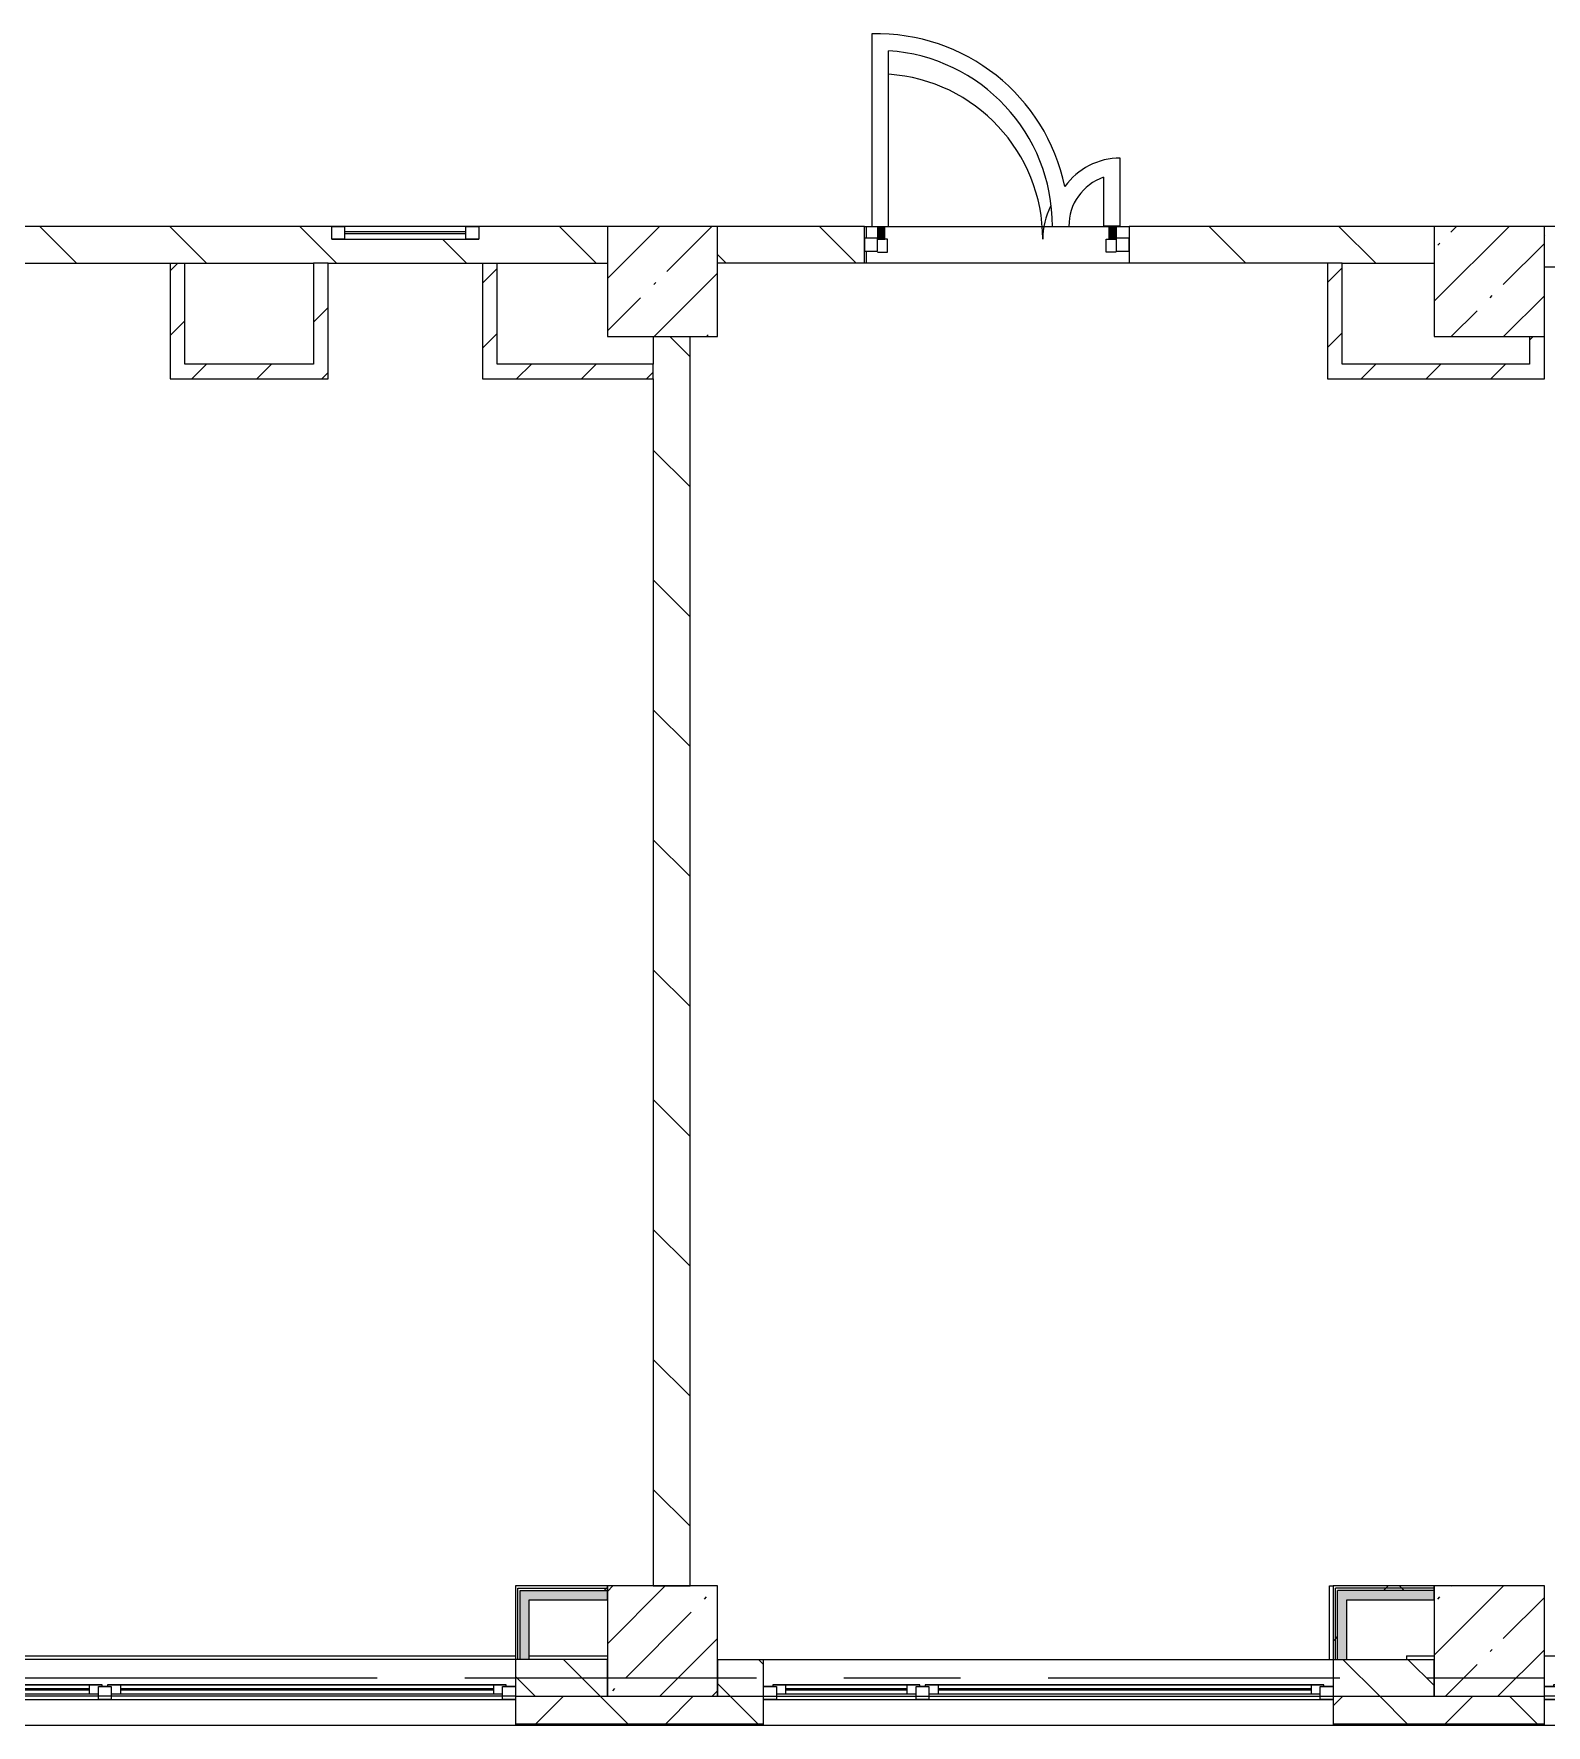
# Model space of a CAD drawing. Header units: millimetres. Extents: x 81094 to 272713, y -8553 to 29000.
# Drawn here: x 154741 to 162973, y -258 to 8948 of the extents above; entities that cross this region are included whole.
import ezdxf

# ---------------------------------------------------------------- set-up
doc = ezdxf.new("R2010")
doc.units = ezdxf.units.MM
doc.linetypes.add('Осевая', pattern=[3175, 635, -476.25, 1587.5, -476.25])
for name, color, linetype, lineweight, true_color in [('A-DETL-GENF-4', 7, 'Continuous', 5, 0xaaaaaa), ('A-DOOR-4', 7, 'Continuous', 5, 0xe2e2e2), ('A-DOOR-5', 7, 'Continuous', 5, 0xaaaaaa), ('A-FLOR-1', 7, 'Continuous', 5, 0xaaaaaa), ('I-WALL-1', 7, 'Continuous', 5, 0xe7e7e7), ('I-WALL-2', 7, 'Continuous', 9, 0xe7e7e7)]:
    doc.layers.add(name, color=color, linetype=linetype, lineweight=lineweight, true_color=true_color)
for name, color, linetype, lineweight in [('A-GLAZ-3', 7, 'Continuous', 5), ('A-GLAZ-CWMG-2', 7, 'Continuous', 5), ('A-WALL', 7, 'Continuous', 9), ('A-WALL-5', 7, 'Continuous', 5), ('I-WALL-3', 7, 'Continuous', 5), ('S-COLS-1', 7, 'Continuous', 5), ('Оси', 7, 'Continuous', 9), ('Оси-2', 7, 'Осевая', 9)]:
    doc.layers.add(name, color=color, linetype=linetype, lineweight=lineweight)
pattern_1 = [(135, (145702.9, 0), (-353.553, -353.553), [])]
pattern_2 = [(45, (145702.92, 0), (-176.7767, 176.7767), [])]
pattern_3 = [(135, (145702.92, 0), (-176.7767, -176.7767), [])]
pattern_4 = [(45, (145702.9, 0), (-285.123, 285.123), []), (45, (145988.04, 0), (-285.123, 285.123), [504.031, -100.806, 16.764, -84.042])]
pattern_5 = [(45, (145702.9, 0), (-530.33, 530.33), []), (135, (145702.9, 0), (-530.33, -530.33), [])]

# ---------------------------------------------------------------- blocks, each defined once
blk = doc.blocks.new('120_Окно_СКБ_2Ст - 120_Окно_СКБ_2Ст 3100х2500 _мал_створка слева_ 2-22446355-2_7_3_птичка')
at = {"layer": 'A-GLAZ-3'}
for p, q in [((-1550, -127), (-1550, -57)), ((-1550, -57), (-1480, -57)), ((1550, -57), (-1550, -57)), ((-1480, -57), (-1480, -127)), ((650, -87), (-1480, -87)), ((-1480, -87), (-1480, -127)), ((-1430, -137), (-1430, -87)), ((600, -137), (600, -87)), ((650, -127), (650, -57)), ((650, -57), (720, -57)), ((650, -127), (650, -87)), ((720, -57), (720, -127)), ((1480, -87), (720, -87)), ((720, -87), (720, -127)), ((770, -137), (770, -87)), ((1430, -137), (1430, -87)), ((1480, -127), (1480, -57)), ((1480, -57), (1550, -57)), ((1480, -127), (1480, -87)), ((1550, -57), (1550, -127)), ((-1480, -127), (-1550, -127)), ((-1550, -127), (-1500, -127)), ((-1480, -127), (-1500, -127)), ((-1500, -127), (-1500, -137)), ((-1500, -137), (670, -137)), ((670, -137), (-1500, -137)), ((-1430, -107), (600, -107)), ((600, -117), (-1430, -117)), ((720, -127), (650, -127)), ((670, -127), (650, -127)), ((670, -127), (700, -127)), ((670, -137), (670, -127)), ((720, -127), (700, -127)), ((700, -127), (700, -137)), ((700, -137), (1500, -137)), ((1500, -137), (700, -137)), ((770, -107), (1430, -107)), ((1430, -117), (770, -117)), ((1550, -127), (1480, -127)), ((1500, -127), (1480, -127)), ((1500, -127), (1550, -127)), ((1500, -137), (1500, -127))]:
    blk.add_line(p, q, dxfattribs=at)
blk = doc.blocks.new('120_Окно_СКБ_1Ст - 120_Окно_СКБ_1Ст 900х2500_h_-22445987-2_7_3_птичка')
at = {"layer": 'A-GLAZ-3'}
for p, q in [((-450, -127), (-450, -57)), ((-450, -57), (-380, -57)), ((450, -57), (-450, -57)), ((-380, -57), (-380, -127)), ((380, -87), (-380, -87)), ((-380, -87), (-380, -127)), ((-330, -137), (-330, -87)), ((330, -137), (330, -87)), ((380, -127), (380, -57)), ((380, -57), (450, -57)), ((380, -127), (380, -87)), ((450, -57), (450, -127)), ((-380, -127), (-450, -127)), ((-450, -127), (-400, -127)), ((-380, -127), (-400, -127)), ((-400, -127), (-400, -137)), ((-400, -137), (400, -137)), ((400, -137), (-400, -137)), ((-330, -107), (330, -107)), ((330, -117), (-330, -117)), ((450, -127), (380, -127)), ((400, -127), (380, -127)), ((400, -127), (450, -127)), ((400, -137), (400, -127))]:
    blk.add_line(p, q, dxfattribs=at)
blk = doc.blocks.new('BSC_Колонна _Прямоугольная - 600х600-20441433-2_7_3_птичка')
at = {"layer": 'S-COLS-1'}
h = blk.add_hatch(dxfattribs=at)
h.set_pattern_fill('FP_179', color=256, style=0, pattern_type=2)
h.set_pattern_definition([(45, (-12460, -7600), (-285.123, 285.123), []), (45, (-12174.88, -7600), (-285.123, 285.123), [504.031, -100.806, 16.764, -84.042])])
h.paths.add_polyline_path([(-300, -300), (300, -300), (300, 300), (-300, 300), (-300, 150.3)])
for p, q in [((300, 300), (-300, 300)), ((-300, 300), (-300, -300)), ((300, -300), (300, 300)), ((-300, -300), (300, -300))]:
    blk.add_line(p, q, dxfattribs=at)
blk = doc.blocks.new('BSC_Колонна _Прямоугольная - 600х600-V160-2_7_3_птичка')
at = {"layer": 'S-COLS-1'}
h = blk.add_hatch(dxfattribs=at)
h.set_pattern_fill('FP_180', color=256, style=0, pattern_type=2)
h.set_pattern_definition([(45, (-16960, -7600), (-285.123, 285.123), []), (45, (-16674.88, -7600), (-285.123, 285.123), [504.031, -100.806, 16.764, -84.042])])
h.paths.add_polyline_path([(-300, -300), (300, -300), (300, 300), (-300, 300), (-300, 150.3)])
for p, q in [((300, 300), (-300, 300)), ((-300, 300), (-300, -300)), ((300, -300), (300, 300)), ((-300, -300), (300, -300))]:
    blk.add_line(p, q, dxfattribs=at)
blk = doc.blocks.new('120_Окно_СКБ_1Ст - 120_Окно_СКБ_1Ст 400х800 EI30-24230873-2_7_3_птичка')
at = {"layer": 'A-GLAZ-3'}
for p, q in [((-400, 30), (-400, 100)), ((-400, 100), (-330, 100)), ((400, 100), (-400, 100)), ((-330, 100), (-330, 30)), ((330, 30), (330, 100)), ((330, 100), (400, 100)), ((400, 100), (400, 30)), ((-330, 30), (-400, 30)), ((-400, 30), (400, 30)), ((330, 70), (-330, 70)), ((330, 60), (-330, 60)), ((400, 30), (330, 30))]:
    blk.add_line(p, q, dxfattribs=at)
blk = doc.blocks.new('Прямоугольный импост - 50 x 70 мм-31927764-2_7_3_птичка')
at = {"layer": 'A-GLAZ-CWMG-2'}
for p, q in [((-70, 35), (0, 35)), ((-70, -35), (-70, 35)), ((0, 35), (0, -35)), ((0, -35), (-70, -35))]:
    blk.add_line(p, q, dxfattribs=at)
blk = doc.blocks.new('Дверь_Витражная_остекление_ - ДВН_ДАО_Главный вход_1200 в свету Д-22 _п_-31928779-2_7_3_птичка')
at = {"layer": 'A-DOOR-4'}
for points in [[(-610, 30), (-610, 100), (-650, 100), (-650, 30)], [(650, 30), (650, 103), (610, 103), (610, 30)]]:
    blk.add_hatch(color=256, dxfattribs=at).paths.add_polyline_path(points)
at = {"layer": 'A-DETL-GENF-4'}
for p, q in [((-650, 100), (-650, 35)), ((-610, 30), (-610, 100)), ((610, 103), (610, 30)), ((650, 35), (650, 103)), ((-650, 30), (-610, 30)), ((-595, 30), (-650, 30)), ((-595, -40), (-595, 30)), ((595, -40), (595, 30)), ((595, 30), (650, 30)), ((610, 30), (650, 30)), ((-650, -40), (-595, -40)), ((650, -40), (595, -40))]:
    blk.add_line(p, q, dxfattribs=at)
at = {"layer": 'A-DOOR-5'}
for p, q in [((-650, 100), (-650, 35)), ((650, 103), (650, 35))]:
    blk.add_line(p, q, dxfattribs=at)
for centre, radius, start, end in [((-650, 30), 900, 360, 86.09721), ((650, 30), 400, 153.34415, 180)]:
    blk.add_arc(centre, radius, start, end, dxfattribs=at)
blk = doc.blocks.new('Прямоугольный импост - 50 x 70 мм-31701779-2_7_3_птичка')
at = {"layer": 'A-GLAZ-CWMG-2'}
for p, q in [((0, 35), (-70, 35)), ((-70, 35), (-70, -35)), ((0, -35), (0, 35)), ((-70, -35), (0, -35))]:
    blk.add_line(p, q, dxfattribs=at)

msp = doc.modelspace()

# ---------------------------------------------------------------- hatches: boundary and pattern name
at = {"layer": 'A-WALL-5'}
h = msp.add_hatch(dxfattribs=at)
h.set_pattern_fill('FP_87', color=256, style=0, pattern_type=2)
h.set_pattern_definition(pattern_3)
h.paths.add_polyline_path([(150332.9, -100), (154262.9, -100), (154262.9, 100), (150332.9, 100)])
h.paths.add_polyline_path([(157545, -100), (157862.9, -100), (157862.9, 100), (157362.9, 100), (157362.9, -100)])
h = msp.add_hatch(dxfattribs=at)
h.set_pattern_fill('FP_87', color=256, style=0, pattern_type=2)
h.set_pattern_definition(pattern_3)
h.paths.add_polyline_path([(162182.6, -100), (162362.9, -100), (162362.9, 100), (161812.9, 100), (161812.9, -100)])
h.paths.add_polyline_path([(158712.9, -100), (158712.9, 100), (158462.9, 100), (158462.9, -100), (158472.5, -100)])
h = msp.add_hatch(dxfattribs=at)
h.set_pattern_fill('FP_77', color=256, style=0, pattern_type=2)
h.set_pattern_definition([(45, (145702.9, 0), (-353.5534, 353.5534), []), (135, (145702.9, 0), (-353.5534, -353.5534), [])])
h.paths.add_polyline_path([(221402.9, -250), (221402.9, -100), (217262.9, -100), (217262.9, -250), (220616.3, -250)])
h.paths.add_polyline_path([(215051.2, -250), (216362.9, -250), (216362.9, -100), (212762.9, -100), (212762.9, -250), (213196.2, -250)])
h.paths.add_polyline_path([(207631.1, -250), (207762.9, -250), (207762.9, -100), (206612.9, -100), (206612.9, -250), (206703.5, -250)])
h.paths.add_polyline_path([(202612.9, -250), (202862.9, -250), (202862.9, -100), (202112.9, -100), (202112.9, -250), (202529.7, -250)])
h.paths.add_polyline_path([(204512.9, -250), (204512.9, -100), (203762.9, -100), (203762.9, -250), (203921, -250)])
h.paths.add_polyline_path([(210862.9, -250), (211862.9, -250), (211862.9, -100), (210862.9, -100)])
h.paths.add_polyline_path([(199012.9, -250), (199012.9, -100), (197612.9, -100), (197612.9, -250), (198355.9, -250)])
h.paths.add_polyline_path([(194512.9, -250), (194512.9, -100), (193112.9, -100), (193112.9, -250), (193718.3, -250)])
h.paths.add_polyline_path([(190935.7, -250), (191012.9, -250), (191012.9, -100), (190639.2, -100), (190639.2, -250)])
h.paths.add_polyline_path([(189112.9, -250), (189739.2, -250), (189739.2, -100), (188362.9, -100), (188362.9, -250), (189080.7, -250)])
h.paths.add_polyline_path([(181592.9, -250), (181592.9, -100), (180472.9, -100), (180472.9, -250), (181196.7, -250)])
h.paths.add_polyline_path([(184742.9, -250), (185262.9, -250), (185262.9, -100), (183692.9, -100), (183692.9, -250), (184443.1, -250)])
h.paths.add_polyline_path([(178877.9, -250), (179572.9, -250), (179572.9, -100), (178712.9, -100), (178712.9, -250)])
h.paths.add_polyline_path([(176559.1, -250), (176612.9, -250), (176612.9, -100), (174912.7, -100), (174912.7, -250), (176095.4, -250)])
h.paths.add_polyline_path([(167747.7, -250), (168412.9, -250), (168412.9, -100), (167312.9, -100), (167312.9, -250)])
h.paths.add_polyline_path([(162182.6, -250), (162962.9, -250), (162962.9, -100), (161812.9, -100), (161812.9, -250)])
h.paths.add_polyline_path([(163862.9, -250), (164512.9, -250), (164512.9, -100), (163862.9, -100)])
h.paths.add_polyline_path([(170512.9, -250), (172112.7, -250), (172112.7, -100), (170512.9, -100)])
h.paths.add_polyline_path([(154262.9, -250), (154262.9, -100), (150332.9, -100), (150332.9, -250), (153834.9, -250)])
h.paths.add_polyline_path([(148269.8, -250), (149432.9, -250), (149432.9, -100), (145442.9, -100), (145442.9, -250), (146414.7, -250)])
h.paths.add_polyline_path([(157362.9, -250), (158712.9, -250), (158712.9, -100), (157362.9, -100)])
at = {"layer": 'I-WALL-1'}
msp.add_hatch(color=256, dxfattribs=at).paths.add_polyline_path([(162362.9, 425), (162362.9, 475), (161887.9, 475), (161887.9, 425), (162182.6, 425)])
at = {"layer": 'I-WALL-2'}
for points in [[(157862.9, 425), (157862.9, 475), (157387.9, 475), (157387.9, 425), (157545, 425)], [(161837.9, 100), (161887.9, 100), (161887.9, 475), (161837.9, 475), (161837.9, 230.5)], [(157437.9, 100), (157437.9, 425), (157387.9, 425), (157387.9, 100)]]:
    msp.add_hatch(color=256, dxfattribs=at).paths.add_polyline_path(points)
at = {"layer": 'I-WALL-3'}
h = msp.add_hatch(dxfattribs=at)
h.set_pattern_fill('FP_88', color=256, style=0, pattern_type=2)
h.set_pattern_definition(pattern_1)
h.paths.add_polyline_path([(155689.9, 7700), (157862.9, 7700), (157862.9, 7900), (157162.9, 7900), (157162.9, 7830), (156362.9, 7830), (156362.9, 7900), (153962.9, 7900), (153962.9, 7700), (154762.4, 7700)])
h.paths.add_polyline_path([(158472.5, 7700), (159262.8, 7700), (159262.8, 7900), (158462.9, 7900), (158462.9, 7700)])
h.paths.add_polyline_path([(152232.9, 7700), (153362.9, 7700), (153362.9, 7900), (152232.9, 7900), (152232.9, 7750.3)])
h.paths.add_polyline_path([(162362.9, 7700), (162362.9, 7900), (160702.8, 7900), (160702.8, 7700), (161862.9, 7700)])
h.paths.add_polyline_path([(149432.9, 7700), (149732.9, 7700), (149732.9, 7900), (149432.9, 7900), (149432.9, 7750.3)])
h = msp.add_hatch(dxfattribs=at)
h.set_pattern_fill('FP_85', color=256, style=0, pattern_type=2)
h.set_pattern_definition(pattern_4)
h.paths.add_polyline_path([(167612.9, 7680), (167612.9, 7900), (165462.9, 7900), (165462.9, 7830), (164262.9, 7830), (164262.9, 7900), (162962.9, 7900), (162962.9, 7680), (166820.2, 7680)])
h = msp.add_hatch(dxfattribs=at)
h.set_pattern_fill('FP_89', color=256, style=0, pattern_type=2)
h.set_pattern_definition(pattern_2)
h.paths.add_polyline_path([(155562.9, 7070), (155562.9, 7700), (155482.9, 7700), (155482.9, 7070)])
h = msp.add_hatch(dxfattribs=at)
h.set_pattern_fill('FP_89', color=256, style=0, pattern_type=2)
h.set_pattern_definition(pattern_2)
h.paths.add_polyline_path([(156342.9, 7150), (156342.9, 7700), (156262.9, 7700), (156262.9, 7150)])
h = msp.add_hatch(dxfattribs=at)
h.set_pattern_fill('FP_89', color=256, style=0, pattern_type=2)
h.set_pattern_definition(pattern_2)
h.paths.add_polyline_path([(157262.9, 7070), (157262.9, 7700), (157182.9, 7700), (157182.9, 7070)])
h = msp.add_hatch(dxfattribs=at)
h.set_pattern_fill('FP_89', color=256, style=0, pattern_type=2)
h.set_pattern_definition(pattern_2)
h.paths.add_polyline_path([(161862.9, 7070), (161862.9, 7700), (161782.9, 7700), (161782.9, 7070)])
h = msp.add_hatch(dxfattribs=at)
h.set_pattern_fill('FP_88', color=256, style=0, pattern_type=2)
h.set_pattern_definition(pattern_1)
h.paths.add_polyline_path([(158112.9, 500), (158312.9, 500), (158312.9, 7300), (158112.9, 7300), (158112.9, 808.9)])
h = msp.add_hatch(dxfattribs=at)
h.set_pattern_fill('FP_89', color=256, style=0, pattern_type=2)
h.set_pattern_definition(pattern_2)
h.paths.add_polyline_path([(162962.9, 7150), (162962.9, 7300), (162882.9, 7300), (162882.9, 7150)])
h = msp.add_hatch(dxfattribs=at)
h.set_pattern_fill('FP_89', color=256, style=0, pattern_type=2)
h.set_pattern_definition(pattern_2)
h.paths.add_polyline_path([(155562.9, 7070), (156342.9, 7070), (156342.9, 7150), (155562.9, 7150)])
h = msp.add_hatch(dxfattribs=at)
h.set_pattern_fill('FP_89', color=256, style=0, pattern_type=2)
h.set_pattern_definition(pattern_2)
h.paths.add_polyline_path([(158112.9, 7070), (158112.9, 7150), (157262.9, 7150), (157262.9, 7070), (157545, 7070)])
h = msp.add_hatch(dxfattribs=at)
h.set_pattern_fill('FP_89', color=256, style=0, pattern_type=2)
h.set_pattern_definition(pattern_2)
h.paths.add_polyline_path([(161862.9, 7070), (162962.9, 7070), (162962.9, 7150), (161862.9, 7150)])
h = msp.add_hatch(dxfattribs=at)
h.set_pattern_fill('FP_189', color=256, style=0, pattern_type=2)
h.set_pattern_definition(pattern_5)
h.paths.add_polyline_path([(157862.9, 487.5), (157862.9, 500), (157362.9, 500), (157362.9, 487.5), (157545, 487.5)])
h = msp.add_hatch(dxfattribs=at)
h.set_pattern_fill('FP_189', color=256, style=0, pattern_type=2)
h.set_pattern_definition(pattern_5)
h.paths.add_polyline_path([(157862.9, 475), (157862.9, 487.5), (157375.4, 487.5), (157375.4, 475), (157545, 475)])
h = msp.add_hatch(dxfattribs=at)
h.set_pattern_fill('FP_189', color=256, style=0, pattern_type=2)
h.set_pattern_definition(pattern_5)
h.paths.add_polyline_path([(161812.9, 100), (161825.4, 100), (161825.4, 500), (161812.9, 500), (161812.9, 230.5)])
h = msp.add_hatch(dxfattribs=at)
h.set_pattern_fill('FP_189', color=256, style=0, pattern_type=2)
h.set_pattern_definition(pattern_5)
h.paths.add_polyline_path([(161825.4, 487.5), (162362.9, 487.5), (162362.9, 500), (161825.4, 500)])
h = msp.add_hatch(dxfattribs=at)
h.set_pattern_fill('FP_189', color=256, style=0, pattern_type=2)
h.set_pattern_definition(pattern_5)
h.paths.add_polyline_path([(161825.4, 100), (161837.9, 100), (161837.9, 487.5), (161825.4, 487.5), (161825.4, 230.5)])
h = msp.add_hatch(dxfattribs=at)
h.set_pattern_fill('FP_189', color=256, style=0, pattern_type=2)
h.set_pattern_definition(pattern_5)
h.paths.add_polyline_path([(161837.9, 475), (162362.9, 475), (162362.9, 487.5), (161837.9, 487.5)])
at = {"layer": 'S-COLS-1'}
h = msp.add_hatch(dxfattribs=at)
h.set_pattern_fill('FP_85', color=256, style=0, pattern_type=2)
h.set_pattern_definition(pattern_4)
h.paths.add_polyline_path([(157862.9, -100), (158462.9, -100), (158462.9, 500), (157862.9, 500), (157862.9, 230.5)])
h = msp.add_hatch(dxfattribs=at)
h.set_pattern_fill('FP_85', color=256, style=0, pattern_type=2)
h.set_pattern_definition(pattern_4)
h.paths.add_polyline_path([(162362.9, -100), (162962.9, -100), (162962.9, 500), (162362.9, 500), (162362.9, 230.5)])

# ---------------------------------------------------------------- linework, layer by layer
at = {"layer": 'A-FLOR-1'}
for p, q in [((159303.1, 8947.6), (159303.1, 7900)), ((159393.1, 7900), (159393.1, 8855.9)), ((160654.2, 7903), (160654.2, 8272)), ((160564.2, 8167.1), (160564.2, 7903)), ((159262.8, 7900), (160702.8, 7900)), ((159272.2, 7900), (159272.2, 7835)), ((160564.2, 7903), (160654.2, 7903)), ((159272.2, 7765), (159272.2, 7700)), ((161792.9, 100), (161792.9, 500)), ((161792.9, 500), (161812.9, 500))]:
    msp.add_line(p, q, dxfattribs=at)
for centre, radius, start, end in [((159330.2, 7903), 1045, 11.78406, 91.48467), ((159330.2, 7903), 955, 359.82001, 86.22206), ((160654.2, 7903), 369, 90, 144.66492), ((160654.2, 7903), 279, 108.81906, 180.6161)]:
    msp.add_arc(centre, radius, start, end, dxfattribs=at)
at = {"layer": 'A-WALL'}
for p, q in [((156342.9, 7700), (156262.9, 7700)), ((161862.9, 7700), (161782.9, 7700)), ((158112.9, 7070), (158112.9, 7150)), ((157375.4, 487.5), (157862.9, 487.5)), ((157375.4, 100), (157375.4, 487.5)), ((157387.9, 475), (157862.9, 475)), ((157387.9, 100), (157387.9, 475)), ((161825.4, 100), (161825.4, 487.5)), ((162362.9, 487.5), (161825.4, 487.5)), ((161837.9, 100), (161837.9, 475)), ((162362.9, 475), (161837.9, 475)), ((157362.9, -100), (157862.9, -100)), ((158462.9, -100), (158712.9, -100)), ((161812.9, -100), (162362.9, -100)), ((157362.9, -250), (158712.9, -250)), ((157362.9, -253), (158712.9, -253)), ((161812.9, -250), (162962.9, -250)), ((161812.9, -253), (162962.9, -253))]:
    msp.add_line(p, q, dxfattribs=at)
at = {"layer": 'A-WALL-5'}
for p, q in [((157862.9, 100), (149432.9, 100)), ((157362.9, 100), (157362.9, -258)), ((157862.9, -100), (157862.9, 100)), ((158462.9, 100), (158462.9, -100)), ((158462.9, 100), (162362.9, 100)), ((158712.9, -258), (158712.9, 100)), ((161812.9, 100), (161812.9, -258)), ((162362.9, -100), (162362.9, 100)), ((157862.9, -100), (162962.9, -100)), ((162962.9, -258), (162962.9, -100)), ((145434.9, -258), (163862.9, -258))]:
    msp.add_line(p, q, dxfattribs=at)
at = {"layer": 'I-WALL-3'}
for p, q in [((156362.9, 7900), (153962.9, 7900)), ((157862.9, 7900), (157162.9, 7900)), ((159262.8, 7900), (158462.9, 7900)), ((159262.8, 7700), (159262.8, 7900)), ((162362.9, 7900), (160702.8, 7900)), ((160702.8, 7900), (160702.8, 7700)), ((164262.9, 7900), (162962.9, 7900)), ((154562.9, 7700), (156262.9, 7700)), ((155482.9, 7700), (155482.9, 7070)), ((155562.9, 7150), (155562.9, 7700)), ((156262.9, 7700), (156262.9, 7150)), ((156342.9, 7700), (157862.9, 7700)), ((156342.9, 7070), (156342.9, 7700)), ((157182.9, 7700), (157182.9, 7070)), ((157262.9, 7150), (157262.9, 7700)), ((161782.9, 7700), (158462.9, 7700)), ((161782.9, 7700), (161782.9, 7070)), ((161862.9, 7700), (162362.9, 7700)), ((161862.9, 7150), (161862.9, 7700)), ((162962.9, 7680), (166582.9, 7680)), ((158112.9, 7300), (158112.9, 7150)), ((158312.9, 500), (158312.9, 7300)), ((162882.9, 7300), (162882.9, 7150)), ((162962.9, 7070), (162962.9, 7300)), ((156262.9, 7150), (155562.9, 7150)), ((158112.9, 7150), (157262.9, 7150)), ((162882.9, 7150), (161862.9, 7150)), ((155482.9, 7070), (156342.9, 7070)), ((157182.9, 7070), (158112.9, 7070)), ((158112.9, 7070), (158112.9, 500)), ((161782.9, 7070), (162962.9, 7070)), ((157862.9, 500), (157362.9, 500)), ((157362.9, 500), (157362.9, 100)), ((157862.9, 425), (157862.9, 500)), ((158112.9, 500), (158312.9, 500)), ((161812.9, 500), (161812.9, 100)), ((162362.9, 500), (161812.9, 500)), ((162362.9, 425), (162362.9, 500)), ((157437.9, 425), (157862.9, 425)), ((157437.9, 100), (157437.9, 425)), ((161887.9, 100), (161887.9, 425)), ((161887.9, 425), (162362.9, 425)), ((153962.9, 120), (157362.9, 120)), ((157437.9, 120), (157862.9, 120)), ((162212.9, 120), (162362.9, 120)), ((162212.9, 120), (162212.9, 100)), ((162962.9, 120), (167612.9, 120)), ((157362.9, -100), (154262.9, -100)), ((163862.9, -100), (162962.9, -100))]:
    msp.add_line(p, q, dxfattribs=at)
at = {"layer": 'S-COLS-1'}
for p, q in [((158462.9, 500), (157862.9, 500)), ((157862.9, 500), (157862.9, -100)), ((158462.9, -100), (158462.9, 500)), ((162962.9, 500), (162362.9, 500)), ((162362.9, 500), (162362.9, -100)), ((162962.9, -100), (162962.9, 500)), ((157862.9, -100), (158462.9, -100)), ((162362.9, -100), (162962.9, -100))]:
    msp.add_line(p, q, dxfattribs=at)
at = {"layer": 'Оси'}
msp.add_line((143475.3, 0), (155975.3, 0), dxfattribs=at)
at = {"layer": 'Оси-2'}
msp.add_line((155975.3, 0), (171692.9, 0), dxfattribs=at)

# ---------------------------------------------------------------- block references
at = {"layer": 'A-DOOR-5'}
msp.add_blockref('Дверь_Витражная_остекление_ - ДВН_ДАО_Главный вход_1200 в свету Д-22 _п_-31928779-2_7_3_птичка', (159982.8, 7800), dxfattribs=at)
at = {"layer": 'A-GLAZ-3'}
msp.add_blockref('120_Окно_СКБ_1Ст - 120_Окно_СКБ_1Ст 400х800 EI30-24230873-2_7_3_птичка', (156762.9, 7800), dxfattribs=at)
at = {"layer": 'A-GLAZ-3', "rotation": 180}
for name, p in [('120_Окно_СКБ_2Ст - 120_Окно_СКБ_2Ст 3100х2500 _мал_створка слева_ 2-22446355-2_7_3_птичка', (155812.9, -175)), ('120_Окно_СКБ_2Ст - 120_Окно_СКБ_2Ст 3100х2500 _мал_створка слева_ 2-22446355-2_7_3_птичка', (160262.9, -175)), ('120_Окно_СКБ_1Ст - 120_Окно_СКБ_1Ст 900х2500_h_-22445987-2_7_3_птичка', (163412.9, -175))]:
    msp.add_blockref(name, p, dxfattribs=at)
at = {"layer": 'A-GLAZ-CWMG-2', "rotation": 180}
msp.add_blockref('Прямоугольный импост - 50 x 70 мм-31701779-2_7_3_птичка', (159262.8, 7800), dxfattribs=at)
at = {"layer": 'A-GLAZ-CWMG-2', "extrusion": (0, 0, -1), "rotation": 180}
msp.add_blockref('Прямоугольный импост - 50 x 70 мм-31927764-2_7_3_птичка', (-160702.8, 7800), dxfattribs=at)
at = {"layer": 'S-COLS-1'}
for name, p in [('BSC_Колонна _Прямоугольная - 600х600-20441433-2_7_3_птичка', (158162.9, 7600)), ('BSC_Колонна _Прямоугольная - 600х600-V160-2_7_3_птичка', (162662.9, 7600))]:
    msp.add_blockref(name, p, dxfattribs=at)

doc.saveas('drawing.dxf')
